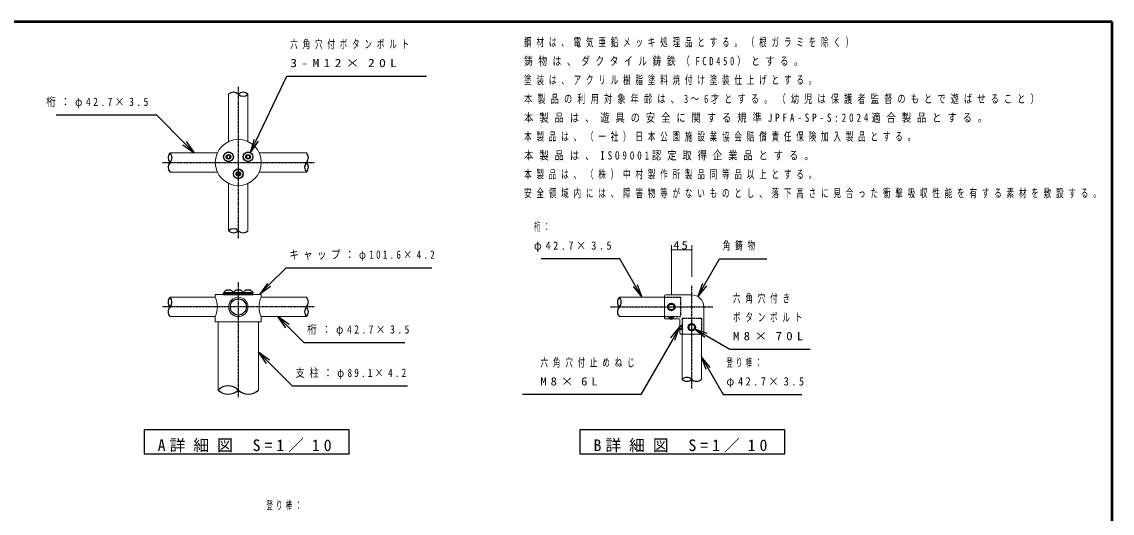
# Model space of a CAD drawing. Units: millimetres at full size, with parts at other scales. Extents: x -11550 to 0, y 0 to 8010.
# Drawn here: x -7233 to 0, y 4754 to 8010 of the extents above; entities that cross this region are included whole.
import ezdxf

# ---------------------------------------------------------------- set-up
doc = ezdxf.new("R2010")
doc.units = ezdxf.units.MM
doc.linetypes.add('USER2', pattern=[6, 3, -1, 1, -1])
doc.linetypes.add('USER4', pattern=[8, 5, -3])
for name, color, linetype, lineweight in [('A3図枠', 7, 'Continuous', 25), ('線', 7, 'Continuous', 25), ('補助', 2, 'Continuous', 25)]:
    doc.layers.add(name, color=color, linetype=linetype, lineweight=lineweight)
doc.styles.add('ＭＳ ゴシック', font='')
doc.styles.get('ＭＳ ゴシック').set_extended_font_data('MS Gothic')

# ---------------------------------------------------------------- blocks, each defined once
blk = doc.blocks.new('dimension_origin')
at = {"color": 0, "linetype": 'Continuous', "lineweight": -2}
blk.add_circle((0, 0), 1.25, dxfattribs=at)

msp = doc.modelspace()

# ---------------------------------------------------------------- linework, layer by layer
at = {"layer": 'A3図枠', "lineweight": 50}
for p, q in [((0, 8010), (-11550, 8010)), ((0, 0), (0, 8010))]:
    msp.add_line(p, q, dxfattribs=at)
at = {"layer": '線', "lineweight": 13}
for p, q in [((-5861.254, 7530.348), (-5861.254, 7216.236)), ((-5733.154, 7530.348), (-5733.154, 7216.236)), ((-6249.828, 7141.998), (-5935.491, 7141.998)), ((-5344.804, 7141.998), (-5658.917, 7141.998)), ((-6249.828, 7013.898), (-5935.491, 7013.898)), ((-5344.804, 7013.898), (-5658.917, 7013.898)), ((-5861.254, 6625.548), (-5861.254, 6939.661)), ((-5733.154, 6625.548), (-5733.154, 6939.661)), ((-5949.604, 6184.919), (-6249.978, 6184.582)), ((-5949.604, 6202.919), (-5644.804, 6202.919)), ((-5949.604, 6202.919), (-5949.604, 6184.919)), ((-5644.804, 6202.919), (-5644.804, 6184.919)), ((-5644.804, 6184.919), (-5344.804, 6184.919)), ((-3269.199, 6184.919), (-2969.197, 6184.919)), ((-2969.197, 6194.369), (-2969.197, 6047.369)), ((-2789.197, 6200.369), (-2963.197, 6200.369)), ((-2709.697, 6120.869), (-2709.697, 5946.869)), ((-5949.604, 6056.819), (-6249.978, 6056.482)), ((-5949.604, 6056.819), (-5949.604, 6022.919)), ((-5949.604, 6022.919), (-5644.804, 6022.919)), ((-5930.854, 6022.919), (-5930.854, 5570.519)), ((-5663.554, 6022.919), (-5663.554, 5570.519)), ((-5644.804, 6056.819), (-5644.804, 6022.919)), ((-5344.804, 6056.819), (-5644.804, 6056.819)), ((-3269.199, 6056.819), (-2969.197, 6056.819)), ((-2874.697, 6041.369), (-2963.197, 6041.369)), ((-2868.697, 6035.369), (-2868.697, 5946.869)), ((-2715.697, 5940.869), (-2862.697, 5940.869)), ((-2853.247, 5940.869), (-2853.247, 5640.869)), ((-2725.147, 5940.869), (-2725.147, 5640.869))]:
    msp.add_line(p, q, dxfattribs=at)
at = {"layer": '線', "color": 20, "linetype": 'USER2'}
for p, q in [((-5797.204, 7580.348), (-5797.204, 6575.548)), ((-6299.604, 7077.948), (-5294.804, 7077.948)), ((-5797.204, 6281.719), (-5797.204, 5520.519)), ((-2789.197, 5580.869), (-2789.197, 6260.369)), ((-5294.804, 6120.869), (-6299.604, 6120.869)), ((-3329.142, 6120.869), (-2649.697, 6120.869))]:
    msp.add_line(p, q, dxfattribs=at)
at = {"layer": '線', "color": 2}
for p, q in [((-5845.656, 6231.719), (-5878.656, 6231.719)), ((-5780.704, 6231.719), (-5813.704, 6231.719)), ((-5715.752, 6231.719), (-5748.752, 6231.719)), ((-5894.406, 6202.919), (-5894.406, 6211.919)), ((-5829.906, 6211.919), (-5894.406, 6211.919)), ((-5894.406, 6202.919), (-5829.906, 6202.919)), ((-5893.656, 6216.419), (-5893.656, 6211.919)), ((-5893.656, 6216.419), (-5830.656, 6216.419)), ((-5893.656, 6211.919), (-5830.656, 6211.919)), ((-5865.156, 6202.919), (-5859.96, 6211.919)), ((-5862.156, 6202.919), (-5856.96, 6211.919)), ((-5830.656, 6216.419), (-5830.656, 6211.919)), ((-5829.906, 6202.919), (-5829.906, 6211.919)), ((-5829.454, 6202.919), (-5829.454, 6211.919)), ((-5764.954, 6211.919), (-5829.454, 6211.919)), ((-5829.454, 6202.919), (-5829.454, 6211.919)), ((-5829.454, 6202.919), (-5829.454, 6211.919)), ((-5829.454, 6202.919), (-5764.954, 6202.919)), ((-5828.704, 6216.419), (-5828.704, 6211.919)), ((-5828.704, 6216.419), (-5765.704, 6216.419)), ((-5828.704, 6216.419), (-5828.704, 6211.919)), ((-5828.704, 6216.419), (-5828.704, 6211.919)), ((-5828.704, 6211.919), (-5765.704, 6211.919)), ((-5800.204, 6202.919), (-5795.008, 6211.919)), ((-5797.204, 6202.919), (-5792.008, 6211.919)), ((-5765.704, 6216.419), (-5765.704, 6211.919)), ((-5764.954, 6202.919), (-5764.954, 6211.919)), ((-5764.502, 6202.919), (-5764.502, 6211.919)), ((-5764.502, 6202.919), (-5764.502, 6211.919)), ((-5764.502, 6202.919), (-5764.502, 6211.919)), ((-5700.002, 6211.919), (-5764.502, 6211.919)), ((-5764.502, 6202.919), (-5700.002, 6202.919)), ((-5763.752, 6216.419), (-5763.752, 6211.919)), ((-5763.752, 6216.419), (-5763.752, 6211.919)), ((-5763.752, 6216.419), (-5763.752, 6211.919)), ((-5763.752, 6216.419), (-5700.752, 6216.419)), ((-5763.752, 6211.919), (-5700.752, 6211.919)), ((-5735.252, 6202.919), (-5730.056, 6211.919)), ((-5732.252, 6202.919), (-5727.056, 6211.919)), ((-5700.752, 6216.419), (-5700.752, 6211.919)), ((-5700.002, 6202.919), (-5700.002, 6211.919)), ((-2924.197, 6143.326), (-2943.697, 6132.068)), ((-2943.697, 6132.068), (-2943.697, 6109.551)), ((-2943.697, 6109.551), (-2924.197, 6098.293)), ((-2904.697, 6132.068), (-2924.197, 6143.326)), ((-2924.197, 6098.293), (-2904.697, 6109.551)), ((-2904.697, 6109.551), (-2904.697, 6132.068)), ((-2901.101, 6121.248), (-2904.697, 6121.248)), ((-2901.188, 6118.763), (-2904.697, 6118.763)), ((-2789.197, 6008.386), (-2808.697, 5997.128)), ((-2769.697, 5997.128), (-2789.197, 6008.386)), ((-2808.697, 5997.128), (-2808.697, 5974.611)), ((-2808.697, 5974.611), (-2789.197, 5963.353)), ((-2789.197, 5963.353), (-2769.697, 5974.611)), ((-2769.697, 5974.611), (-2769.697, 5997.128)), ((-2766.101, 5986.308), (-2769.697, 5986.308)), ((-2766.188, 5983.823), (-2769.697, 5983.823))]:
    msp.add_line(p, q, dxfattribs=at)
at = {"layer": '線', "color": 4, "linetype": 'USER4'}
for p, q in [((-2969.197, 6184.919), (-2864.197, 6184.919)), ((-2864.197, 6184.919), (-2864.197, 6056.819)), ((-2969.197, 6056.819), (-2864.197, 6056.819)), ((-2936.197, 6054.419), (-2932.597, 6058.019)), ((-2936.197, 6054.419), (-2912.197, 6054.419)), ((-2936.197, 6043.769), (-2936.197, 6054.419)), ((-2936.197, 6043.769), (-2929.702, 6040.019)), ((-2912.197, 6043.769), (-2936.197, 6043.769)), ((-2933.947, 6042.47), (-2933.947, 6056.669)), ((-2932.597, 6058.019), (-2915.797, 6058.019)), ((-2918.692, 6040.019), (-2929.702, 6040.019)), ((-2912.197, 6043.769), (-2918.692, 6040.019)), ((-2912.197, 6054.419), (-2915.797, 6058.019)), ((-2914.447, 6042.47), (-2914.447, 6056.669)), ((-2912.197, 6043.769), (-2912.197, 6054.419)), ((-2853.247, 6045.869), (-2853.247, 5940.869)), ((-2853.247, 6045.869), (-2725.147, 6045.869)), ((-2725.147, 6045.869), (-2725.147, 5940.869)), ((-2866.297, 5997.869), (-2870.047, 5991.374)), ((-2870.047, 5980.365), (-2870.047, 5991.374)), ((-2866.297, 5973.869), (-2870.047, 5980.365)), ((-2867.596, 5995.619), (-2853.397, 5995.619)), ((-2867.596, 5976.119), (-2853.397, 5976.119)), ((-2866.297, 5973.869), (-2866.297, 5997.869)), ((-2866.297, 5997.869), (-2855.647, 5997.869)), ((-2866.297, 5973.869), (-2855.647, 5973.869)), ((-2855.647, 5997.869), (-2852.047, 5994.269)), ((-2855.647, 5997.869), (-2855.647, 5973.869)), ((-2855.647, 5973.869), (-2852.047, 5977.469)), ((-2852.047, 5994.269), (-2852.047, 5977.469))]:
    msp.add_line(p, q, dxfattribs=at)
at = {"layer": '線', "color": 2}
for points in [[(-5869.084, 7127.448), (-5876.012, 7115.448), (-5869.084, 7103.448), (-5855.228, 7103.448), (-5848.3, 7115.448), (-5855.228, 7127.448)], [(-5739.18, 7127.448), (-5746.109, 7115.448), (-5739.18, 7103.448), (-5725.324, 7103.448), (-5718.396, 7115.448), (-5725.324, 7127.448)], [(-5804.132, 7014.948), (-5811.06, 7002.948), (-5804.132, 6990.948), (-5790.276, 6990.948), (-5783.348, 7002.948), (-5790.276, 7014.948)]]:
    msp.add_lwpolyline(points, close=True, dxfattribs=at)
at = {"layer": '線', "lineweight": 13}
for centre, radius in [((-5797.204, 7077.948), 152.4), ((-5797.204, 6120.869), 64.05)]:
    msp.add_circle(centre, radius, dxfattribs=at)
at = {"layer": '線', "color": 2}
for centre, radius in [((-5862.156, 7115.448), 32.25), ((-5862.156, 7115.448), 31.5), ((-5862.156, 7115.448), 15), ((-5732.252, 7115.448), 32.25), ((-5732.252, 7115.448), 31.5), ((-5732.252, 7115.448), 15), ((-5797.204, 7002.948), 32.25), ((-5797.204, 7002.948), 31.5), ((-5797.204, 7002.948), 15), ((-5797.204, 6120.869), 53.55), ((-2924.197, 6120.809), 24), ((-2924.197, 6120.809), 23.1), ((-2924.197, 6120.809), 19.5), ((-2789.197, 5985.869), 24), ((-2789.197, 5985.869), 23.1), ((-2789.197, 5985.869), 19.5)]:
    msp.add_circle(centre, radius, dxfattribs=at)
for centre, radius, start, end in [((-5856.738, 6195.228), 42.567, 120.99055, 150.14398), ((-5867.574, 6195.228), 42.567, 29.85602, 59.00945), ((-5791.786, 6195.228), 42.567, 120.99055, 150.14398), ((-5802.622, 6195.228), 42.567, 29.85602, 59.00945), ((-5726.834, 6195.228), 42.567, 120.99055, 150.14398), ((-5737.67, 6195.228), 42.567, 29.85602, 59.00945), ((-3235.898, 6152.894), 46.202, 136.11983, 223.88017), ((-3302.501, 6152.894), 46.202, 316.11983, 43.88017), ((-3235.898, 6088.844), 46.202, 136.11983, 223.88017), ((-2821.222, 5607.567), 46.202, 46.11983, 133.88017), ((-2821.222, 5674.171), 46.202, 226.11983, 313.88017), ((-2757.172, 5674.171), 46.202, 226.11983, 313.88017)]:
    msp.add_arc(centre, radius, start, end, dxfattribs=at)
at = {"layer": '線', "lineweight": 13}
for centre, radius, start, end in [((-6087.891, 6120.869), 152.4, 335.14801, 24.85199), ((-5506.517, 6120.869), 152.4, 155.14801, 204.85199), ((-2963.197, 6194.369), 6, 90, 180), ((-2789.197, 6120.869), 79.5, 0, 90), ((-2963.197, 6047.369), 6, 180, 270), ((-2874.697, 6035.369), 6, 0, 90), ((-2862.697, 5946.869), 6, 180, 270), ((-2715.697, 5946.869), 6, 270, 0)]:
    msp.add_arc(centre, radius, start, end, dxfattribs=at)
at = {"layer": '補助'}
for p, q in [((-5679.202, 7224.754), (-5474.064, 7649.73)), ((-5474.064, 7649.73), (-5444.064, 7649.73)), ((-5444.064, 7649.73), (-4548.976, 7649.73)), ((-6366.484, 7392.602), (-7005.093, 7392.602)), ((-6336.484, 7392.602), (-6366.484, 7392.602)), ((-6153.344, 7206.198), (-6336.484, 7392.602)), ((-6164.044, 7195.685), (-6090.269, 7141.998)), ((-6090.269, 7141.998), (-6153.344, 7206.198)), ((-6142.644, 7216.71), (-6090.269, 7141.998)), ((-5692.71, 7231.275), (-5718.325, 7143.703)), ((-5718.325, 7143.703), (-5679.202, 7224.754)), ((-5665.693, 7218.233), (-5718.325, 7143.703)), ((-3296.717, 6440.369), (-3788.581, 6440.369)), ((-3266.717, 6440.369), (-3296.717, 6440.369)), ((-3164.206, 6262.857), (-3266.717, 6440.369)), ((-2704.447, 6267.661), (-2604.734, 6440.369)), ((-2604.734, 6440.369), (-2574.734, 6440.369)), ((-2574.734, 6440.369), (-2290.995, 6440.369)), ((-5593.591, 6266.559), (-5480.079, 6380.07)), ((-5480.079, 6380.07), (-5450.079, 6380.07)), ((-5450.079, 6380.07), (-4514.371, 6380.07)), ((-5604.197, 6277.166), (-5657.23, 6202.919)), ((-5657.23, 6202.919), (-5593.591, 6266.559)), ((-5582.984, 6255.952), (-5657.23, 6202.919)), ((-3177.196, 6255.356), (-3119.198, 6184.919)), ((-3119.198, 6184.919), (-3164.206, 6262.857)), ((-3151.217, 6270.358), (-3119.198, 6184.919)), ((-2717.437, 6275.161), (-2749.447, 6189.718)), ((-2749.447, 6189.718), (-2704.447, 6267.661)), ((-2691.457, 6260.161), (-2749.447, 6189.718)), ((-5481.071, 5982.573), (-5534.104, 6056.819)), ((-5459.858, 6003.786), (-5534.104, 6056.819)), ((-5534.104, 6056.819), (-5470.465, 5993.18)), ((-5470.465, 5993.18), (-5361.51, 5884.225)), ((-2928.037, 5915.427), (-2870.047, 5985.869)), ((-2870.047, 5985.869), (-2915.047, 5907.927)), ((-2902.057, 5900.427), (-2870.047, 5985.869)), ((-2701.867, 5918.129), (-2772.309, 5976.119)), ((-2686.867, 5944.11), (-2772.309, 5976.119)), ((-2772.309, 5976.119), (-2694.367, 5931.119)), ((-5361.51, 5884.225), (-5331.51, 5884.225)), ((-5331.51, 5884.225), (-4692.901, 5884.225)), ((-2915.047, 5907.927), (-3127.257, 5540.369)), ((-2694.367, 5931.119), (-2537.184, 5840.369)), ((-5610.521, 5746.744), (-5663.554, 5820.99)), ((-5589.308, 5767.957), (-5663.554, 5820.99)), ((-5663.554, 5820.99), (-5599.914, 5757.35)), ((-2693.137, 5705.427), (-2725.147, 5790.869)), ((-2667.157, 5720.427), (-2725.147, 5790.869)), ((-2725.147, 5790.869), (-2680.147, 5712.927)), ((-2537.184, 5840.369), (-2507.184, 5840.369)), ((-2507.184, 5840.369), (-2003.289, 5840.369)), ((-5599.914, 5757.35), (-5439.655, 5597.091)), ((-2680.147, 5712.927), (-2580.521, 5540.369)), ((-5439.655, 5597.091), (-5409.655, 5597.091)), ((-5409.655, 5597.091), (-4674.783, 5597.091)), ((-3157.257, 5540.369), (-3911.987, 5540.369)), ((-3127.257, 5540.369), (-3157.257, 5540.369)), ((-2580.521, 5540.369), (-2550.521, 5540.369)), ((-2550.521, 5540.369), (-2058.657, 5540.369))]:
    msp.add_line(p, q, dxfattribs=at)
at = {"layer": '補助', "lineweight": 13}
for p, q in [((-2924.197, 6201.869), (-2924.197, 6530.369)), ((-2789.197, 6320.369), (-2789.197, 6530.369)), ((-2924.197, 6500.369), (-2789.197, 6500.369))]:
    msp.add_line(p, q, dxfattribs=at)
at = {"layer": '補助'}
for points in [[(-6421.9, 5146.894), (-5061.9, 5146.894), (-5061.9, 5306.894), (-6421.9, 5306.894)], [(-3530.801, 5146.894), (-2170.801, 5146.894), (-2170.801, 5306.894), (-3530.801, 5306.894)]]:
    msp.add_lwpolyline(points, close=True, dxfattribs=at)
for centre, radius, start, end in [((-5829.229, 7496.686), 46.462, 46.42803, 133.57197), ((-5765.179, 7496.686), 46.462, 46.42803, 133.57197), ((-5765.179, 7564.011), 46.462, 226.42803, 313.57197), ((-6215.339, 7109.973), 47.065, 137.12207, 222.87793), ((-6282.689, 7109.973), 45.885, 315.73734, 44.26266), ((-5378.467, 7109.973), 46.462, 316.42803, 43.57197), ((-6215.339, 7045.923), 47.065, 137.12207, 222.87793), ((-5311.142, 7045.923), 46.462, 136.42803, 223.57197), ((-5378.467, 7045.923), 46.462, 316.42803, 43.57197), ((-5829.229, 6591.886), 46.462, 46.42803, 133.57197), ((-5829.229, 6659.211), 46.462, 226.42803, 313.57197), ((-5765.179, 6659.211), 46.462, 226.42803, 313.57197), ((-6216.704, 6152.557), 46.182, 136.09548, 223.90452), ((-6284.035, 6152.557), 46.749, 316.76129, 43.23871), ((-5378.596, 6152.894), 46.557, 316.53817, 43.46183), ((-6216.446, 6088.507), 46.368, 136.31707, 223.68293), ((-5311.01, 6088.844), 46.558, 136.53985, 223.46015), ((-5378.335, 6088.844), 46.367, 316.31623, 43.68377), ((-5864.029, 5500.244), 96.975, 46.44154, 133.55846), ((-5864.029, 5640.795), 96.975, 226.44154, 313.55846), ((-5730.379, 5640.795), 96.975, 226.44154, 313.55846)]:
    msp.add_arc(centre, radius, start, end, dxfattribs=at)

# ---------------------------------------------------------------- block references
at = {"layer": '補助', "lineweight": 13, "xscale": 2, "yscale": 2}
msp.add_blockref('dimension_origin', (-2924.197, 6500.369), dxfattribs=at)
at = {"layer": '補助', "lineweight": 13, "xscale": 2, "yscale": 2, "rotation": 180}
msp.add_blockref('dimension_origin', (-2789.197, 6500.369), dxfattribs=at)

# ---------------------------------------------------------------- texts
at = {"layer": '補助', "style": 'ＭＳ ゴシック'}
for s, insert, char_height, attachment_point in [('\\T1.64;\\W0.65;六角穴付ボタンボルト', (-5452.314, 7889.73), 54.99, 1), ('\\T1.64;\\W0.65;鋼材は、電気亜鉛メッキ処理品とする。（根ガラミを除く）', (-3901.195, 7902.394), 54.99, 1), ('\\T1.64;\\W1.2;3-M12×20L', (-5452.314, 7764.73), 54.99, 1), ('\\T1.64;\\W0.75;鋳物は、ダクタイル鋳鉄（FCD450）とする。', (-3901.195, 7777.394), 54.99, 1), ('\\T1.64;\\W0.65;塗装は、アクリル樹脂塗料焼付け塗装仕上げとする。', (-3901.195, 7652.394), 54.99, 1), ('\\T1.64;\\W0.7;本製品の利用対象年齢は、3～6才とする。（幼児は保護者監督のもとで遊ばせること）', (-3901.195, 7527.394), 54.99, 1), ('\\T1.5;\\W0.85;桁：φ42.7×3.5', (-7071.163, 7507.602), 54.99, 1), ('\\T1.64;\\W0.8;本製品は、遊具の安全に関する規準JPFA-SP-S:2024適合製品とする。', (-3901.195, 7402.394), 54.99, 1), ('\\T1.64;\\W0.65;本製品は、（一社）日本公園施設業協会賠償責任保険加入製品とする。', (-3901.195, 7277.394), 54.99, 1), ('\\T1.64;\\W0.8;本製品は、ISO9001認定取得企業品とする。', (-3901.195, 7152.394), 54.99, 1), ('\\T1.64;\\W0.65;本製品は、（株）中村製作所製品同等品以上とする。', (-3901.195, 7027.394), 54.99, 1), ('\\T1.64;\\W0.65;安全領域内には、障害物等がないものとし、落下高さに見合った衝撃吸収性能を有する素材を敷設する。', (-3901.195, 6902.394), 54.99, 1), ('\\T1.5;\\W0.55;桁：', (-3835.538, 6680.369), 54.99, 1), ('\\T1.5;\\W0.9;φ42.7×3.5', (-3835.538, 6555.369), 54.99, 1), ('\\T1.34;\\W1.1;45', (-2856.697, 6501.369), 54.99, 8), ('\\T1.64;\\W0.65;角鋳物', (-2582.984, 6555.369), 54.99, 1), ('\\T1.5;\\W0.8;キャップ：φ101.6×4.2', (-5458.329, 6495.07), 54.99, 1), ('\\T1.64;\\W0.65;六角穴付き', (-2515.434, 6205.369), 54.99, 1), ('\\T1.64;\\W0.65;ボタンボルト', (-2515.434, 6080.369), 54.99, 1), ('\\T1.5;\\W0.85;桁：φ42.7×3.5', (-5339.76, 5999.225), 54.99, 1), ('\\T1.64;\\W1.15;M8×70L', (-2515.434, 5955.369), 54.99, 1), ('\\T1.64;\\W0.65;六角穴付止めねじ', (-3792.507, 5780.369), 54.99, 1), ('\\T1.5;\\W0.55;登り棒：', (-2558.771, 5780.369), 54.99, 1), ('\\T1.5;\\W0.8;支柱：φ89.1×4.2', (-5417.905, 5712.091), 54.99, 1), ('\\T1.64;\\W1.1;M8×6L', (-3792.507, 5655.369), 54.99, 1), ('\\T1.5;\\W0.9;φ42.7×3.5', (-2558.771, 5655.369), 54.99, 1), ('\\T1.5;A詳細図\\~S=1／10', (-5741.9, 5156.894), 76.98, 8), ('\\T1.5;B詳細図\\~S=1／10', (-2850.801, 5156.894), 76.98, 8), ('\\T1.5;\\W0.55;登り棒：', (-5610.075, 4833.869), 54.99, 1)]:
    msp.add_mtext(s, dxfattribs=dict(at, insert=insert, char_height=char_height, attachment_point=attachment_point))

doc.saveas('drawing.dxf')
